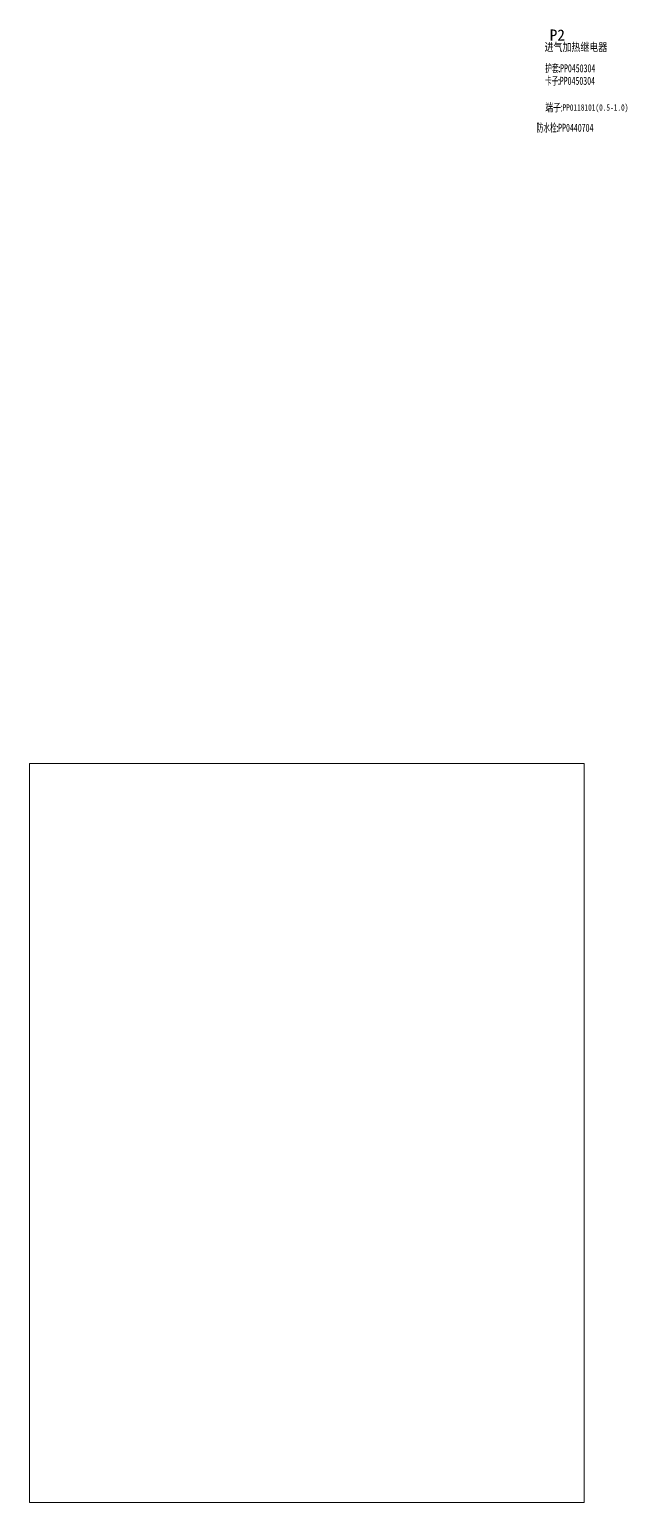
# Model space of a CAD drawing. Header units: millimetres. Extents: x -2653 to 6698, y -4403 to -42.
# Drawn here: x -381.3 to -198, y -583.8 to -123.5 of the extents above; entities that cross this region are included whole.
import ezdxf
from ezdxf.enums import TextEntityAlignment as Align

# ---------------------------------------------------------------- set-up
doc = ezdxf.new("R2010")
doc.units = ezdxf.units.MM
doc.header["$MEASUREMENT"] = 0
for name, color, linetype in [('raw-data', 1, 'Continuous'), ('文字', 3, 'Continuous'), ('轮廓线', 7, 'Continuous'), ('附件-名称', 53, 'Continuous')]:
    doc.layers.add(name, color=color, linetype=linetype)
doc.styles.add('CL', font='', dxfattribs={"height": 2})
doc.styles.add('灯泡', font='', dxfattribs={"width": 0.7})
doc.styles.get('CL').set_extended_font_data('SimSun')
doc.styles.get('灯泡').set_extended_font_data('NSimSun')
picture_1 = doc.add_image_def('image1.jpg', size_in_pixel=(3000, 4000))

msp = doc.modelspace()

# ---------------------------------------------------------------- texts
at = {"layer": 'raw-data', "lineweight": 25, "style": 'CL'}
msp.add_text('P2', height=3.5, dxfattribs=at).set_placement((-216.45, -125.27), align=Align.MIDDLE_CENTER)
for s, height, width, p in [('进气加热继电器', 2.5, 0.8, (-220.43, -129.03)), ('PP0450304', 2.5, 0.6, (-215.58, -135.64)), ('PP0450304', 2.5, 0.6, (-215.68, -139.57)), ('PP0118101(0.5-1.0) ', 2, 0.7, (-214.82, -147.9)), ('PP0440704 ', 2.5, 0.6, (-216.17, -154.23))]:
    msp.add_text(s, height=height, dxfattribs=dict(at, width=width)).set_placement(p, align=Align.MIDDLE_LEFT)
at = {"layer": 'raw-data', "lineweight": 25, "style": 'CL', "width": 0.6}
for s, p in [('卡子', (-216.12, -139.57)), ('护套', (-216.02, -135.64)), ('防水栓', (-216.61, -154.23))]:
    msp.add_text(s, height=2.5, dxfattribs=at).set_placement(p, align=Align.MIDDLE_RIGHT)
at = {"layer": 'raw-data', "style": 'CL'}
for p in [(-215.8, -135.64), (-215.9, -139.57), (-216.39, -154.23)]:
    msp.add_text(':', height=2.5, dxfattribs=at).set_placement(p, align=Align.MIDDLE_CENTER)
at = {"layer": '文字', "style": '灯泡', "width": 0.7}
msp.add_text(':', height=2.5, dxfattribs=at).set_placement((-215.07, -147.9), align=Align.MIDDLE_CENTER)
at = {"layer": '附件-名称', "color": 3, "lineweight": 25, "style": 'CL', "width": 0.7}
msp.add_text('端子', height=2.5, dxfattribs=at).set_placement((-215.32, -147.9), align=Align.MIDDLE_RIGHT)

# ---------------------------------------------------------------- pictures from other files: only their frames are drawn
at = {"layer": '轮廓线', "color": 3, "lineweight": 0}
image = msp.add_image(picture_1, insert=(-381.29, -583.82), size_in_units=(173.19, 230.92), dxfattribs=at)
image.dxf.flags = 7

doc.saveas('drawing.dxf')
